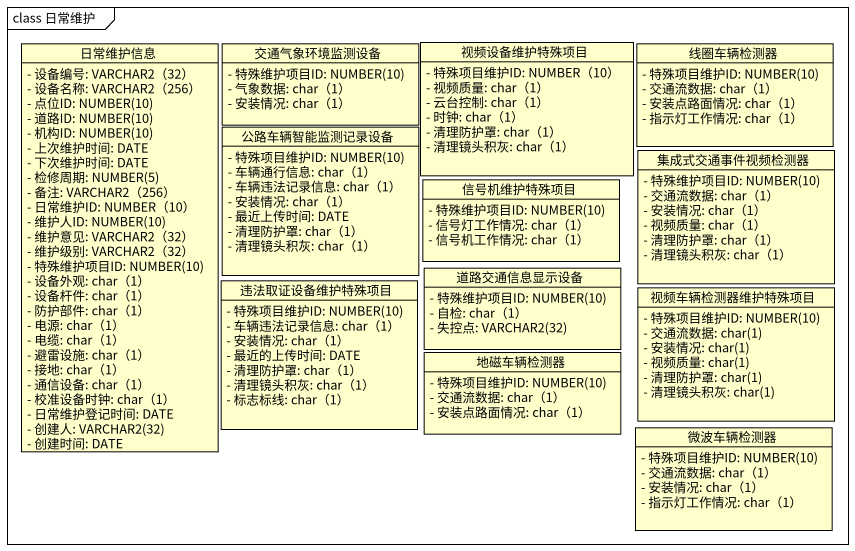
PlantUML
@startuml
mainframe class 日常维护
hide circle
hide empty members
skinparam classAttributeIconSize 0
class 日常维护信息 {
  - 设备编号: VARCHAR2（32）
  - 设备名称: VARCHAR2（256）
  {field} - 点位ID: NUMBER(10)
  {field} - 道路ID: NUMBER(10)
  {field} - 机构ID: NUMBER(10)
  - 上次维护时间: DATE
  - 下次维护时间: DATE
  {field} - 检修周期: NUMBER(5)
  - 备注: VARCHAR2（256）
  - 日常维护ID: NUMBER（10）
  {field} - 维护人ID: NUMBER(10)
  - 维护意见: VARCHAR2（32）
  - 维护级别: VARCHAR2（32）
  {field} - 特殊维护项目ID: NUMBER(10)
  - 设备外观: char（1）
  - 设备杆件: char（1）
  - 防护部件: char（1）
  - 电源: char（1）
  - 电缆: char（1）
  - 避雷设施: char（1）
  - 接地: char（1）
  - 通信设备: char（1）
  - 校准设备时钟: char（1）
  - 日常维护登记时间: DATE
  {field} - 创建人: VARCHAR2(32)
  - 创建时间: DATE
}
class 交通气象环境监测设备 {
  {field} - 特殊维护项目ID: NUMBER(10)
  - 气象数据: char（1）
  - 安装情况: char（1）
}
class 视频设备维护特殊项目 {
  - 特殊项目维护ID: NUMBER（10）
  - 视频质量: char（1）
  - 云台控制: char（1）
  - 时钟: char（1）
  - 清理防护罩: char（1）
  - 清理镜头积灰: char（1）
}
class 线圈车辆检测器 {
  {field} - 特殊项目维护ID: NUMBER(10)
  - 交通流数据: char（1）
  - 安装点路面情况: char（1）
  - 指示灯工作情况: char（1）
}
class 公路车辆智能监测记录设备 {
  {field} - 特殊项目维护ID: NUMBER(10)
  - 车辆通行信息: char（1）
  - 车辆违法记录信息: char（1）
  - 安装情况: char（1）
  - 最近上传时间: DATE
  - 清理防护罩: char（1）
  - 清理镜头积灰: char（1）
}
class 集成式交通事件视频检测器 {
  {field} - 特殊维护项目ID: NUMBER(10)
  - 交通流数据: char（1）
  - 安装情况: char（1）
  - 视频质量: char（1）
  - 清理防护罩: char（1）
  - 清理镜头积灰: char（1）
}
class 信号机维护特殊项目 {
  {field} - 特殊维护项目ID: NUMBER(10)
  - 信号灯工作情况: char（1）
  - 信号机工作情况: char（1）
}
class 违法取证设备维护特殊项目 {
  {field} - 特殊项目维护ID: NUMBER(10)
  - 车辆违法记录信息: char（1）
  - 安装情况: char（1）
  - 最近的上传时间: DATE
  - 清理防护罩: char（1）
  - 清理镜头积灰: char（1）
  - 标志标线: char（1）
}
class 道路交通信息显示设备 {
  {field} - 特殊维护项目ID: NUMBER(10)
  - 自检: char（1）
  {field} - 失控点: VARCHAR2(32)
}
class 视频车辆检测器维护特殊项目 {
  {field} - 特殊项目维护ID: NUMBER(10)
  {field} - 交通流数据: char(1)
  {field} - 安装情况: char(1)
  {field} - 视频质量: char(1)
  {field} - 清理防护罩: char(1)
  {field} - 清理镜头积灰: char(1)
}
class 地磁车辆检测器 {
  {field} - 特殊项目维护ID: NUMBER(10)
  - 交通流数据: char（1）
  - 安装点路面情况: char（1）
}
class 微波车辆检测器 {
  {field} - 特殊项目维护ID: NUMBER(10)
  - 交通流数据: char（1）
  - 安装情况: char（1）
  - 指示灯工作情况: char（1）
}
@enduml
